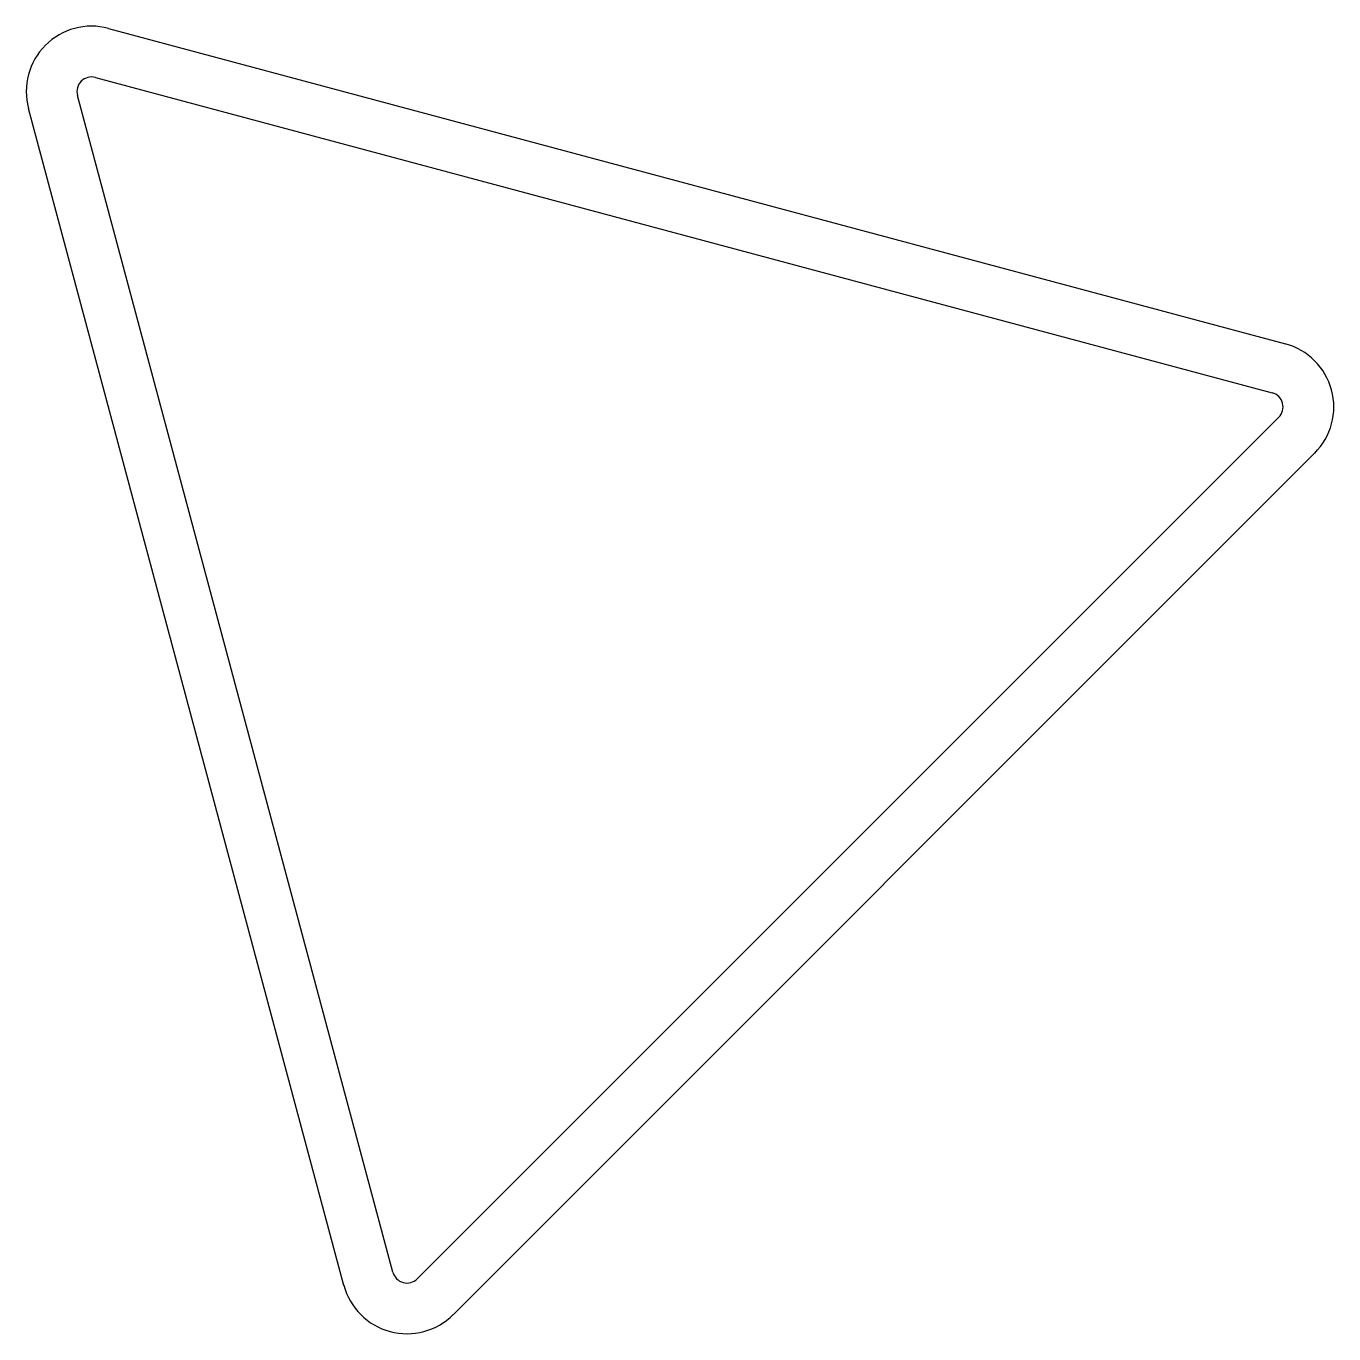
# Model space of a CAD drawing. Header units: millimetres. Extents: x 142 to 245, y 56 to 159.
import ezdxf

# ---------------------------------------------------------------- set-up
doc = ezdxf.new("R2010")
doc.units = ezdxf.units.MM

msp = doc.modelspace()

# ---------------------------------------------------------------- linework, layer by layer
for p, q in [((148.81, 158.61), (241.55, 133.76)), ((147.78, 154.74), (240.51, 129.9)), ((171.21, 60.6), (146.36, 153.33)), ((167.35, 59.56), (142.5, 152.29)), ((173.14, 60.08), (241.02, 127.96)), ((175.97, 57.25), (243.85, 125.14))]:
    msp.add_line(p, q)
for centre, radius, start, end in [((147.48, 153.63), 5.15, 75, 195), ((147.48, 153.63), 1.15, 75, 195), ((240.21, 128.78), 5.15, 315, 75.0466), ((240.21, 128.78), 1.15, 315, 75.0984), ((172.33, 60.9), 1.15, 195, 315), ((172.33, 60.9), 5.15, 195, 315)]:
    msp.add_arc(centre, radius, start, end)

doc.saveas('drawing.dxf')
